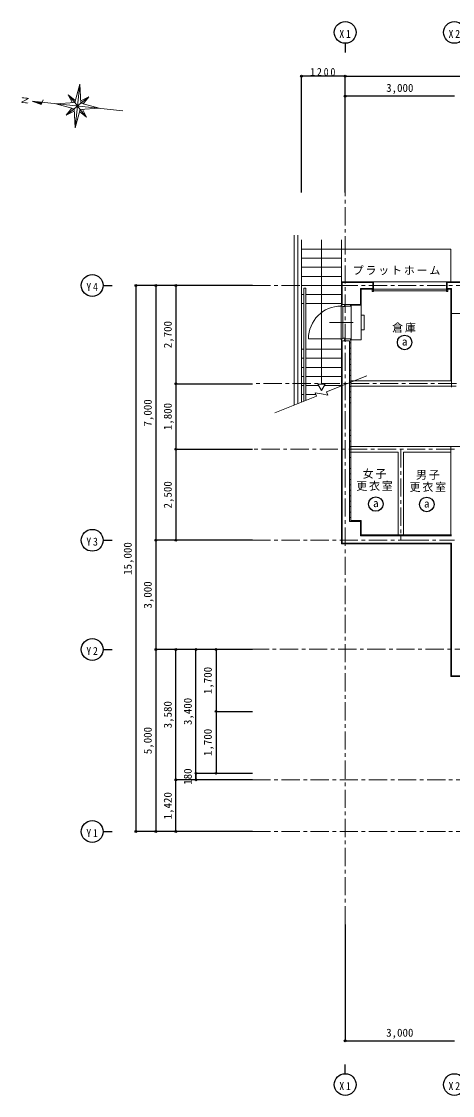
# Model space of a CAD drawing. Units: millimetres at full size, sheet at 1:100. Extents: x -23667 to 27051, y -14471 to 15029.
# Drawn here: x -23667 to -11826, y -14471 to 15029 of the extents above; entities that cross this region are included whole.
import ezdxf
from ezdxf.enums import TextEntityAlignment as Align

# ---------------------------------------------------------------- set-up
doc = ezdxf.new("R2010")
doc.units = ezdxf.units.MM
doc.header["$LTSCALE"] = 100
doc.header["$PDMODE"] = 32
doc.header["$PDSIZE"] = 50
doc.linetypes.add('CHAIN1', pattern=[8, 5, -1, 1, -1])
doc.layers.add('4-0', color=4, linetype='Continuous', lineweight=18)
for name, color, linetype in [('4-1', 7, 'Continuous'), ('4-5', 7, 'Continuous'), ('4-6', 7, 'Continuous'), ('4-C', 7, 'Continuous')]:
    doc.layers.add(name, color=color, linetype=linetype)
doc.styles.add('ＭＳ ゴシック', font='')
doc.styles.get('ＭＳ ゴシック').set_extended_font_data('MS Gothic')

msp = doc.modelspace()

# ---------------------------------------------------------------- linework, layer by layer
at = {"layer": '4-0', "color": 3}
for p, q in [((-22191.7, 12110.7), (-22066.3, 13304.1)), ((-22066.3, 13304.1), (-22035.8, 12783)), ((-23372.1, 12838.1), (-20885.8, 12576.7)), ((-23372.1, 12838.1), (-23130.5, 12745.3)), ((-23066.8, 12873.3), (-23130.5, 12745.3)), ((-22222.3, 12631.8), (-22035.8, 12783)), ((-22204.5, 12800.7), (-22053.5, 12614.2)), ((-21532.3, 12644.7), (-22035.8, 12783)), ((-22191.7, 12110.7), (-22222.3, 12631.8)), ((-22191.7, 12110.7), (-22053.5, 12614.1)), ((-21532.3, 12644.7), (-22053.5, 12614.1)), ((-15973.2, 9029.2), (-15973.2, 4576.4)), ((-14873.2, 7879.2), (-14873.2, 9029.2)), ((-14873.2, 8779.2), (-15973.2, 8779.2)), ((-14873.2, 8779.2), (-11873.2, 8779.2)), ((-11873.2, 8779.2), (-11873.2, 7879.2)), ((-14873.2, 8529.2), (-15973.2, 8529.2)), ((-15973.2, 8279.2), (-14873.2, 8279.2)), ((-14873.2, 8029.2), (-15973.2, 8029.2)), ((-14873.2, 7779.2), (-15973.2, 7779.2)), ((-14873.2, 7879.2), (-14873.2, 7239.2)), ((-14873.2, 7879.2), (-14013.2, 7879.2)), ((-14333.2, 7679.2), (-14333.2, 7239.2)), ((-14003.2, 7679.2), (-14333.2, 7679.2)), ((-14013.2, 7879.2), (-14013.2, 7859.2)), ((-13993.2, 7859.2), (-14013.2, 7859.2)), ((-13993.2, 7679.2), (-13993.2, 7859.2)), ((-11993.2, 7879.2), (-11993.2, 7679.2)), ((-11993.2, 7879.2), (-6903.2, 7879.2)), ((-11873.2, 7679.2), (-11993.2, 7679.2)), ((-11873.2, 7679.2), (-11873.2, 5159.2)), ((-15973.2, 7529.2), (-15913.2, 7529.2)), ((-15853.2, 7529.2), (-14873.2, 7529.2)), ((-15973.2, 7279.2), (-15913.2, 7279.2)), ((-15853.2, 7279.2), (-14873.2, 7279.2)), ((-14333.2, 7239.2), (-14613.2, 7239.2)), ((-14333.2, 7239.2), (-14333.2, 6289.2)), ((-11203.2, 7009.2), (-11873.2, 7009.2)), ((-14873.2, 6289.2), (-14873.2, 679.2)), ((-14621.2, 6289.2), (-14621.2, 1299.2)), ((-14613.2, 6289.2), (-14333.2, 6289.2)), ((-15913.2, 6029.2), (-15973.2, 6029.2)), ((-14873.2, 6029.2), (-15853.2, 6029.2)), ((-15913.2, 5779.2), (-15973.2, 5779.2)), ((-14873.2, 5779.2), (-15853.2, 5779.2)), ((-15913.2, 5529.2), (-15973.2, 5529.2)), ((-14873.2, 5529.2), (-15853.2, 5529.2)), ((-15913.2, 5279.2), (-15973.2, 5279.2)), ((-15913.2, 5029.2), (-15973.2, 5029.2)), ((-14873.2, 5279.2), (-15853.2, 5279.2)), ((-15501.7, 5029.2), (-15853.2, 5029.2)), ((-14873.2, 5029.2), (-15344.6, 5029.2)), ((-14621.2, 5159.2), (-11873.2, 5159.2)), ((-15913.2, 4779.2), (-15973.2, 4779.2)), ((-15577.1, 4779.2), (-15853.2, 4779.2)), ((-14621.2, 5009.2), (-11723.2, 5009.2)), ((-14621.2, 3354.2), (-11873.2, 3354.2)), ((-11873.2, 3354.2), (-11561.2, 3354.2)), ((-11873.2, 3354.2), (-11873.2, 931.2)), ((-14621.2, 3204.2), (-13322.2, 3204.2)), ((-13322.2, 931.2), (-13322.2, 3204.2)), ((-13172.2, 3204.2), (-11873.2, 3204.2)), ((-13172.2, 931.2), (-13172.2, 3204.2)), ((-14333.2, 1319.2), (-14621.2, 1319.2)), ((-14333.2, 1319.2), (-14333.2, 931.2)), ((-11853.2, 931.2), (-14353.2, 931.2)), ((-11873.2, 679.2), (-14873.2, 679.2)), ((-11873.2, 679.2), (-11873.2, -2960.8)), ((-11873.2, -2960.8), (-11473.2, -2960.8))]:
    msp.add_line(p, q, dxfattribs=at)
at = {"layer": '4-0', "color": 2}
for p, q in [((-22380.8, 13018.2), (-22204.5, 12800.7)), ((-22035.8, 12783), (-21818.2, 12959.1)), ((-22439.9, 12455.7), (-22222.3, 12631.8)), ((-21877.3, 12396.6), (-22070.5, 12552.3)), ((-22053.5, 12614.2), (-21877.3, 12396.6)), ((-21877.3, 12396.6), (-21989.5, 12617.9))]:
    msp.add_line(p, q, dxfattribs=at)
at = {"layer": '4-0'}
for p, q in [((-23333.6, 12834), (-23126, 12754.3)), ((-23295.3, 12830), (-23121.6, 12763.3)), ((-23256.9, 12826), (-23117.1, 12772.2)), ((-23218.4, 12821.9), (-23112.6, 12781.2)), ((-23180, 12817.9), (-23108.2, 12790.2)), ((-23141.6, 12813.8), (-23103.6, 12799.2)), ((-16173.2, 4496.1), (-16173.2, 9162.2)), ((-16073.2, 4536.3), (-16073.2, 9162.2)), ((-15913.2, 7702.3), (-15913.2, 4600.6)), ((-15913.2, 7702.3), (-15853.2, 7702.3)), ((-15853.2, 7702.3), (-15853.2, 4624.7)), ((-14853.2, 7859.2), (-14853.2, 7259.2)), ((-14013.2, 7859.2), (-14853.2, 7859.2)), ((-14353.2, 7699.2), (-14353.2, 7259.2)), ((-14036.2, 7651.2), (-14036.2, 7679.2)), ((-14013.2, 7879.2), (-11993.2, 7879.2)), ((-13993.2, 7651.2), (-13993.2, 7679.2)), ((-11993.2, 7679.2), (-13993.2, 7679.2)), ((-11993.2, 7651.2), (-11993.2, 7679.2)), ((-11973.2, 7699.2), (-11973.2, 7859.2)), ((6806.8, 7859.2), (-11973.2, 7859.2)), ((-11853.2, 7699.2), (-11973.2, 7699.2)), ((-11950.2, 7651.2), (-11950.2, 7679.2)), ((-11853.2, 7699.2), (-11853.2, 4984.2)), ((-14036.2, 7651.2), (-13993.2, 7651.2)), ((-14036.2, 7651.2), (-14036.2, 7611.2)), ((-13993.2, 7611.2), (-14036.2, 7611.2)), ((-13993.2, 7636.2), (-14007.8, 7636.2)), ((-11978.5, 7631.2), (-14007.8, 7631.2)), ((-14007.8, 7626.2), (-13993.2, 7626.2)), ((-13993.2, 7651.2), (-13993.2, 7636.2)), ((-13993.2, 7626.2), (-13993.2, 7611.2)), ((-11950.2, 7651.2), (-11950.2, 7611.2)), ((-14883.2, 7239.2), (-14883.2, 7214.2)), ((-14863.2, 7239.2), (-14883.2, 7239.2)), ((-14883.2, 7214.2), (-14838.2, 7214.2)), ((-14883.2, 7214.2), (-14883.2, 6314.2)), ((-14693.2, 7259.2), (-14853.2, 7259.2)), ((-14838.2, 7214.2), (-14838.2, 7199.2)), ((-14838.2, 7199.2), (-14783.2, 7199.2)), ((-14838.2, 6329.2), (-14838.2, 7199.2)), ((-14783.2, 7239.2), (-14803.2, 7239.2)), ((-14783.2, 7199.2), (-14783.2, 7239.2)), ((-14783.2, 7214.2), (-14613.2, 7214.2)), ((-14353.2, 7259.2), (-14693.2, 7259.2)), ((-14613.2, 7239.2), (-14633.2, 7239.2)), ((-14613.2, 7214.2), (-14613.2, 7239.2)), ((-14613.2, 7214.2), (-14613.2, 6314.2)), ((-14333.2, 6964.2), (-14255.5, 6964.2)), ((-14255.5, 6964.2), (-14255.5, 6564.2)), ((-15208.2, 6764.2), (-14558.2, 6764.2)), ((-14333.2, 6564.2), (-14255.5, 6564.2)), ((-15783.2, 6314.2), (-14883.2, 6314.2)), ((-14853.2, 6259.2), (-14853.2, 699.2)), ((-14653.2, 6259.2), (-14853.2, 6259.2)), ((-14783.2, 6289.2), (-14803.2, 6289.2)), ((-14653.2, 6259.2), (-14653.2, 1299.2)), ((-14653.2, 6203.5), (-14621.2, 6203.5)), ((-14653.2, 6053.5), (-14621.2, 6053.5)), ((-14653.2, 5903.5), (-14621.2, 5903.5)), ((-14653.2, 5753.5), (-14621.2, 5753.5)), ((-14653.2, 5603.5), (-14621.2, 5603.5)), ((-14653.2, 5453.5), (-14621.2, 5453.5)), ((-14653.2, 5303.5), (-14621.2, 5303.5)), ((-14653.2, 5153.5), (-14621.2, 5153.5)), ((-14653.2, 5003.5), (-14621.2, 5003.5)), ((-14653.2, 4853.5), (-14621.2, 4853.5)), ((-14653.2, 4703.5), (-14621.2, 4703.5)), ((-14653.2, 4553.5), (-14621.2, 4553.5)), ((-14653.2, 3803.5), (-14621.2, 3803.5)), ((-14653.2, 3653.5), (-14621.2, 3653.5)), ((-14653.2, 3503.5), (-14621.2, 3503.5)), ((-14653.2, 3353.5), (-14621.2, 3353.5)), ((-14653.2, 3348.5), (-14621.2, 3348.5)), ((-14653.2, 3203.5), (-14621.2, 3203.5)), ((-14653.2, 3053.5), (-14621.2, 3053.5)), ((-14653.2, 2753.5), (-14621.2, 2753.5)), ((-14653.2, 2603.5), (-14621.2, 2603.5)), ((-14653.2, 2453.5), (-14621.2, 2453.5)), ((-14653.2, 2303.5), (-14621.2, 2303.5)), ((-14653.2, 2153.5), (-14621.2, 2153.5)), ((-14653.2, 2003.5), (-14621.2, 2003.5)), ((-14653.2, 1853.5), (-14621.2, 1853.5)), ((-14653.2, 1703.5), (-14621.2, 1703.5)), ((-14653.2, 1553.5), (-14621.2, 1553.5)), ((-14653.2, 1403.5), (-14621.2, 1403.5)), ((-14353.2, 1299.2), (-14653.2, 1299.2)), ((-14353.2, 1299.2), (-14353.2, 899.2)), ((-11853.2, 899.2), (-14353.2, 899.2)), ((-14314.2, 899.2), (-14314.2, 931.2)), ((-14164.2, 899.2), (-14164.2, 931.2)), ((-14014.2, 899.2), (-14014.2, 931.2)), ((-13864.2, 899.2), (-13864.2, 931.2)), ((-13714.2, 899.2), (-13714.2, 931.2)), ((-13564.2, 899.2), (-13564.2, 931.2)), ((-13414.2, 899.2), (-13414.2, 931.2)), ((-13264.2, 899.2), (-13264.2, 931.2)), ((-13114.2, 899.2), (-13114.2, 931.2)), ((-12964.2, 899.2), (-12964.2, 931.2)), ((-12814.2, 899.2), (-12814.2, 931.2)), ((-12664.2, 899.2), (-12664.2, 931.2)), ((-12514.2, 899.2), (-12514.2, 931.2)), ((-12364.2, 899.2), (-12364.2, 931.2)), ((-12214.2, 899.2), (-12214.2, 931.2)), ((-12064.2, 899.2), (-12064.2, 931.2)), ((-11914.2, 899.2), (-11914.2, 931.2)), ((-11853.2, 699.2), (-14853.2, 699.2)), ((-11853.2, 699.2), (-11853.2, -2940.8)), ((-11853.2, -2940.8), (-11453.2, -2940.8))]:
    msp.add_line(p, q, dxfattribs=at)
at = {"layer": '4-0', "linetype": 'CHAIN1'}
for p, q in [((-14773.2, -9770.8), (-14773.2, 10329.2)), ((-17323.2, 7779.2), (12374, 7779.2)), ((-11717.2, 5084.2), (-17323.2, 5084.2)), ((-11773.2, 3279.2), (-17300.9, 3279.2)), ((-13247.2, 3279.2), (-13247.2, 779.2)), ((-17366.7, -2210.8), (12374, -2210.8)), ((-17323.2, -5800.8), (-8587.9, -5800.8)), ((-17323.2, -7220.8), (12398.1, -7220.8))]:
    msp.add_line(p, q, dxfattribs=at)
at = {"layer": '4-0', "color": 7}
for p, q in [((-15423.2, 9029.2), (-15423.2, 5066.3)), ((-15523.2, 5066.3), (-15423.2, 4893.1)), ((-15523.2, 5066.3), (-15323.2, 5066.3)), ((-15323.2, 5066.3), (-15423.2, 4893.1)), ((-15284.1, 4853.4), (-14183, 5296)), ((-16709.1, 4280.7), (-15562.2, 4741.6)), ((-15596.5, 4827.9), (-15423.2, 4797.5)), ((-15562.2, 4741.6), (-15596.5, 4827.9))]:
    msp.add_line(p, q, dxfattribs=at)
at = {"layer": '4-0', "color": 3}
msp.add_lwpolyline([(-22066.3, 13304.1), (-22204.5, 12800.7), (-22725.7, 12770.1), (-22222.3, 12631.8)], dxfattribs=at)
at = {"layer": '4-0', "color": 2}
for points in [[(-22268.6, 12796.9), (-22380.8, 13018.2), (-22187.6, 12862.5)], [(-22039.5, 12846.9), (-21818.2, 12959.1), (-21973.9, 12765.9)], [(-22218.5, 12567.9), (-22439.9, 12455.7), (-22284, 12648.9)]]:
    msp.add_lwpolyline(points, dxfattribs=at)
at = {"layer": '4-0'}
for points in [[(-14013.2, 7859.2), (-14013.2, 7699.2), (-14353.2, 7699.2)], [(-11950.2, 7651.2), (-11993.2, 7651.2), (-11993.2, 7636.2), (-11978.5, 7636.2)], [(-11978.5, 7626.2), (-11993.2, 7626.2), (-11993.2, 7611.2), (-11950.2, 7611.2)], [(-14863.2, 6289.2), (-14883.2, 6289.2), (-14883.2, 6314.2), (-14838.2, 6314.2), (-14838.2, 6329.2), (-14783.2, 6329.2), (-14783.2, 6289.2)], [(-14783.2, 6314.2), (-14613.2, 6314.2), (-14613.2, 6289.2), (-14633.2, 6289.2)]]:
    msp.add_lwpolyline(points, dxfattribs=at)
at = {"layer": '4-0', "color": 7}
msp.add_lwpolyline([(-15284.1, 4853.4), (-15249.7, 4768.3), (-15423.2, 4797.5)], dxfattribs=at)
at = {"layer": '4-0', "linetype": 'CHAIN1'}
msp.add_lwpolyline([(-17323.2, 779.2), (-12979.7, 779.2), (-11773.2, 779.2)], dxfattribs=at)
at = {"layer": '4-0'}
msp.add_arc((-14883.2, 6314.2), 900, 90, 180, dxfattribs=at)
at = {"layer": '4-1'}
for p, q in [((-20523.2, 7779.2), (-20523.2, -7220.8)), ((-19973.2, 7779.2), (-19973.2, 779.2)), ((-19423.2, 7779.2), (-19423.2, 5079.2)), ((-19423.2, 5079.2), (-19423.2, 3279.2)), ((-19423.2, 3279.2), (-19423.2, 779.2)), ((-19973.2, 779.2), (-19973.2, -2220.8)), ((-19973.2, -2220.8), (-19973.2, -7220.8)), ((-19423.2, -5800.8), (-19423.2, -2220.8)), ((-18873.2, -5620.8), (-18873.2, -2220.8)), ((-18323.2, -2220.8), (-18323.2, -3920.8)), ((-18323.2, -3920.8), (-18323.2, -5620.8)), ((-19423.2, -7220.8), (-19423.2, -5800.8)), ((-18873.2, -5620.8), (-18873.2, -5800.8)), ((-18873.2, -5800.8), (-18873.2, -5620.8))]:
    msp.add_line(p, q, dxfattribs=at)
at = {"layer": '4-5'}
msp.add_line((-14773.2, -12970.8), (-11773.2, -12970.8), dxfattribs=at)
at = {"layer": '4-6'}
for p, q in [((-14773.2, 14429.2), (-14773.2, 14179.2)), ((-15973.2, 10329.2), (-15973.2, 13529.2)), ((-14873.2, 13529.2), (-15973.2, 13529.2)), ((-14773.2, 13529.2), (-14873.2, 13529.2)), ((-14773.2, 10329.2), (-14773.2, 13529.2)), ((-14773.2, 13529.2), (-14673.2, 13529.2)), ((-14673.2, 13529.2), (6626.8, 13529.2)), ((-11773.2, 12979.2), (-14773.2, 12979.2)), ((-21423.2, 7779.2), (-21173.2, 7779.2)), ((-17323.2, 7779.2), (-20523.2, 7779.2)), ((-19423.2, 5079.2), (-17323.2, 5079.2)), ((-19423.2, 3279.2), (-17323.2, 3279.2)), ((-21423.2, 779.2), (-21173.2, 779.2)), ((-17323.2, 779.2), (-19973.2, 779.2)), ((-21423.2, -2220.8), (-21173.2, -2220.8)), ((-17323.2, -2220.8), (-19973.2, -2220.8)), ((-18323.2, -3920.8), (-17323.2, -3920.8)), ((-17323.2, -5800.8), (-19423.2, -5800.8)), ((-18873.2, -5620.8), (-17323.2, -5620.8)), ((-21423.2, -7220.8), (-21173.2, -7220.8)), ((-17323.2, -7220.8), (-20523.2, -7220.8)), ((-14773.2, -9770.8), (-14773.2, -12970.8)), ((-14773.2, -13870.8), (-14773.2, -13620.8))]:
    msp.add_line(p, q, dxfattribs=at)
for centre in [(-14773.2, 14729.2), (-11773.2, 14729.2), (-21723.2, 7779.2), (-21723.2, 779.2), (-21723.2, -2220.8), (-21723.2, -7220.8), (-14773.2, -14170.8), (-11773.2, -14170.8)]:
    msp.add_circle(centre, 300, dxfattribs=at)
at = {"layer": '4-6', "color": 2}
for p in [(-15973.2, 13529.2), (-14773.2, 13529.2)]:
    msp.add_point(p, dxfattribs=at)
at = {"layer": '4-6'}
for p in [(-14773.2, 12979.2), (-20523.2, 7779.2), (-19973.2, 7779.2), (-19423.2, 7779.2), (-19423.2, 5079.2), (-19423.2, 3279.2), (-19973.2, 779.2), (-19423.2, 779.2), (-19973.2, -2220.8), (-19423.2, -2220.8), (-18873.2, -2220.8), (-18323.2, -2220.8), (-18323.2, -3920.8), (-18873.2, -5620.8), (-18323.2, -5620.8), (-19423.2, -5800.8), (-18873.2, -5800.8), (-20523.2, -7220.8), (-19973.2, -7220.8), (-19423.2, -7220.8), (-14773.2, -12970.8)]:
    msp.add_point(p, dxfattribs=at)
at = {"layer": '4-C', "color": 3}
for centre in [(-13141.5, 6212.8), (-13932.6, 1774.7), (-12533.8, 1763.2)]:
    msp.add_circle(centre, 200, dxfattribs=at)

# ---------------------------------------------------------------- texts
at = {"layer": '4-0', "color": 3, "style": 'ＭＳ ゴシック'}
msp.add_text('Ｎ', height=183.3, rotation=84, dxfattribs=at).set_placement((-23434.9, 12719), align=Align.BOTTOM_LEFT)
at = {"layer": '4-0', "color": 3, "char_height": 219.9, "attachment_point": 7, "style": 'ＭＳ ゴシック'}
for s, insert in [('\\T1.17;プラットホーム', (-14566.8, 8059.7)), ('\\T1.17;倉庫', (-13483.6, 6485.5)), ('\\T1.17;女子', (-14294.1, 2469.9)), ('\\T1.17;男子', (-12828.8, 2440.9)), ('\\T1.17;更衣室', (-14470.2, 2135.2)), ('\\T1.17;更衣室', (-13005, 2106.2))]:
    msp.add_mtext(s, dxfattribs=dict(at, insert=insert))
at = {"layer": '4-6', "color": 3, "style": 'ＭＳ ゴシック'}
for p in [(-13648.2, 13029.2), (-13648.2, -12920.8)]:
    msp.add_text('3,000', height=219.9, dxfattribs=at).set_placement(p, align=Align.BOTTOM_LEFT)
for s, p in [('2,700', (-19473.2, 6054.2)), ('7,000', (-20023.2, 3904.2)), ('1,800', (-19473.2, 3804.2)), ('2,500', (-19473.2, 1654.2)), ('15,000', (-20573.2, -170.8)), ('3,000', (-20023.2, -1095.8)), ('1,700', (-18373.2, -3445.8)), ('3,580', (-19473.2, -4385.8)), ('3,400', (-18923.2, -4295.8)), ('5,000', (-20023.2, -5095.8)), ('1,700', (-18373.2, -5145.8)), ('180', (-18923.2, -5935.8)), ('180', (-18923.2, -5935.8)), ('1,420', (-19473.2, -6885.8))]:
    msp.add_text(s, height=219.9, rotation=90, dxfattribs=at).set_placement(p, align=Align.BOTTOM_LEFT)
at = {"layer": '4-6', "color": 3, "char_height": 219.9, "attachment_point": 7, "style": 'ＭＳ ゴシック'}
for s, insert in [('\\T1.36;\\W0.9;X1', (-14935.7, 14579.2)), ('\\T1.36;\\W0.9;X2', (-11935.7, 14579.2)), ('\\T1.38;\\W0.9;1200', (-15735.7, 13529.2)), ('\\T1.36;\\W0.9;Y4', (-21885.7, 7629.2)), ('\\T1.36;\\W0.9;Y3', (-21885.7, 629.2)), ('\\T1.36;\\W0.9;Y2', (-21885.7, -2370.8)), ('\\T1.36;\\W0.9;Y1', (-21885.7, -7370.8)), ('\\T1.36;\\W0.9;X1', (-14935.7, -14320.8)), ('\\T1.36;\\W0.9;X2', (-11935.7, -14320.8))]:
    msp.add_mtext(s, dxfattribs=dict(at, insert=insert))
at = {"layer": '4-C', "style": 'ＭＳ ゴシック'}
for p in [(-13216.5, 6062.8), (-14007.6, 1624.7), (-12608.8, 1613.2)]:
    msp.add_text('a', height=219.9, dxfattribs=at).set_placement(p, align=Align.BOTTOM_LEFT)

doc.saveas('drawing.dxf')
